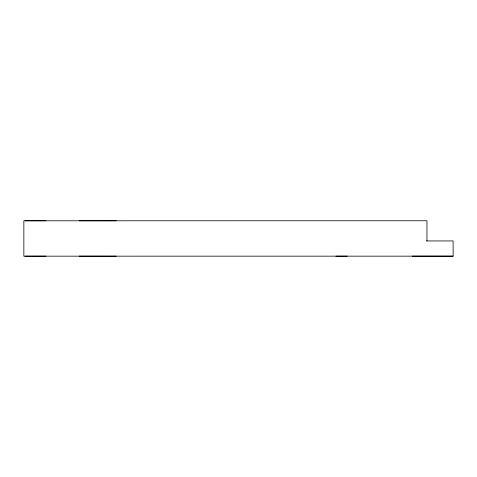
<?xml version="1.0" encoding="UTF-8"?>
<svg xmlns="http://www.w3.org/2000/svg" width="477" height="477" viewBox="0 0 477 477"><rect width="100%" height="100%" fill="white"/><g stroke="black" fill="none" stroke-linecap="round" stroke-linejoin="round"><path stroke-width="0.72" d="M426.957 240.939L426.963 220.768L23.85 220.785L23.85 256.173L453.15 256.155L453.096 240.945L426.319 240.939M45.965 220.773L24.983 220.785M45.965 256.155L24.983 256.173M79.164 220.773L116.203 220.785M412.188 256.143L453.15 256.155M79.17 256.155L116.209 256.173M335.915 256.155L347.262 256.149"/></g></svg>
